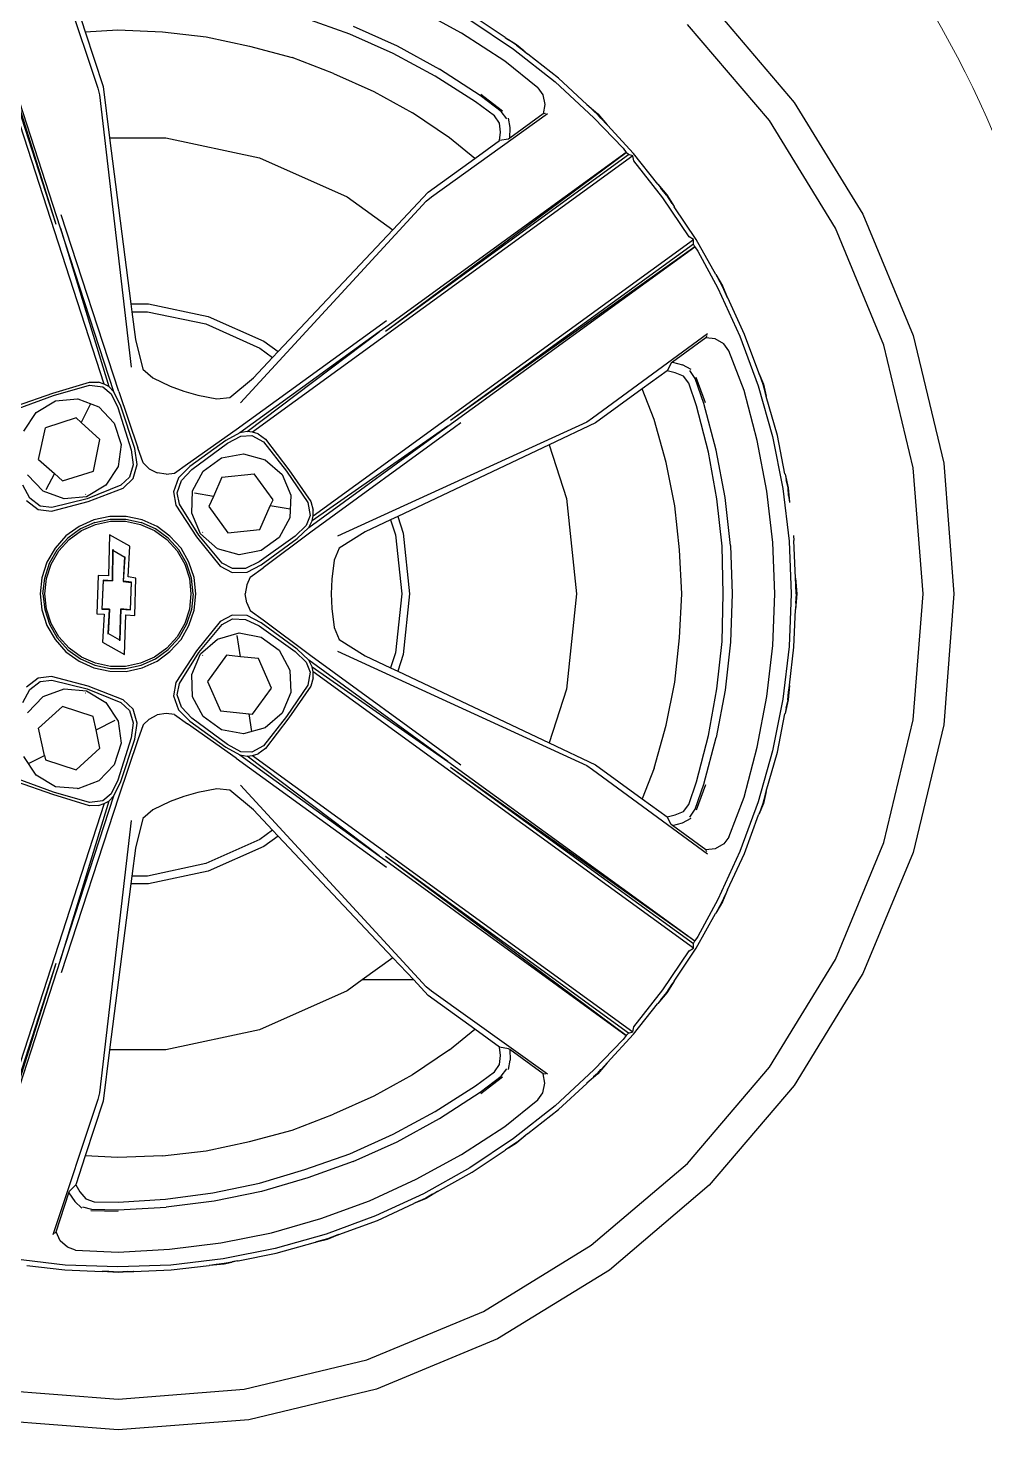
# Model space of a CAD drawing. Header units: millimetres. Extents: x -213 to 151, y -74 to 135.
# Drawn here: x -7.003 to -6.563, y 1.4 to 2.045 of the extents above; entities that cross this region are included whole.
import ezdxf

# ---------------------------------------------------------------- set-up
doc = ezdxf.new("R2010")
doc.units = ezdxf.units.MM
doc.header["$LTSCALE"] = 15
doc.layers.add('251', color=251, linetype='Continuous')

# ---------------------------------------------------------------- blocks, each defined once
blk = doc.blocks.new('yand')
for p, q in [((-20.8643, -1.5567), (-21.052, -0.9788)), ((-21.0466, -0.9805), (-20.9268, -1.35)), ((-21.0426, -0.98), (-20.9268, -1.35)), ((-20.9207, -1.3553), (-21.0426, -0.98)), ((-20.9307, -0.9994), (-20.8728, -1.1743)), ((-20.9012, -1.0639), (-20.889, -1.1015)), ((-20.0824, -1.0636), (-19.9725, -1.1926)), ((-20.5469, -1.1043), (-20.6049, -1.0839)), ((-20.4027, -1.1034), (-20.4611, -1.0712)), ((-20.392, -1.086), (-20.3352, -1.124)), ((-20.3462, -1.1089), (-20.3887, -1.0805)), ((-20.889, -1.1015), (-20.8466, -1.0991)), ((-20.889, -1.1015), (-20.8659, -1.1723)), ((-20.8466, -1.0991), (-20.7891, -1.1014)), ((-20.7891, -1.1014), (-20.7326, -1.1081)), ((-20.4907, -1.1294), (-20.5469, -1.1043)), ((-20.5426, -1.094), (-20.4858, -1.1197)), ((-20.3465, -1.1395), (-20.4027, -1.1034)), ((-20.0047, -1.216), (-20.1106, -1.0918)), ((-20.7326, -1.1081), (-20.6767, -1.1201)), ((-20.6767, -1.1201), (-20.6214, -1.1347)), ((-20.4858, -1.1197), (-20.4311, -1.1498)), ((-20.3462, -1.1089), (-20.3461, -1.109)), ((-20.3461, -1.109), (-20.3309, -1.1183)), ((-20.3461, -1.109), (-20.342, -1.1117)), ((-20.3313, -1.1183), (-20.342, -1.1117)), ((-20.3315, -1.1188), (-20.342, -1.1117)), ((-20.3315, -1.1188), (-20.3221, -1.1262)), ((-20.3221, -1.1262), (-20.3313, -1.1183)), ((-20.3309, -1.1183), (-20.3172, -1.13)), ((-20.5681, -1.1554), (-20.6214, -1.1347)), ((-20.4366, -1.1587), (-20.4907, -1.1294)), ((-20.3038, -1.174), (-20.3465, -1.1395)), ((-20.3352, -1.124), (-20.2815, -1.1662)), ((-20.3221, -1.1262), (-20.3219, -1.1263)), ((-20.3219, -1.1263), (-20.3211, -1.1269)), ((-20.3211, -1.1269), (-20.3172, -1.13)), ((-20.3172, -1.13), (-20.3169, -1.1303)), ((-20.2774, -1.1614), (-20.3169, -1.1303)), ((-20.5681, -1.1554), (-20.5157, -1.1785)), ((-20.3845, -1.1918), (-20.4366, -1.1587)), ((-20.3786, -1.1837), (-20.4311, -1.1498)), ((-20.8728, -1.1743), (-20.8704, -1.1829)), ((-20.8659, -1.1723), (-20.8574, -1.2385)), ((-20.3038, -1.174), (-20.2975, -1.183)), ((-20.2815, -1.1662), (-20.2314, -1.2125)), ((-20.2405, -1.1955), (-20.2774, -1.1614)), ((-20.8704, -1.1829), (-20.8295, -1.5348)), ((-20.5157, -1.1785), (-20.466, -1.2063)), ((-20.3598, -1.2101), (-20.3845, -1.1918)), ((-20.3513, -1.2045), (-20.3786, -1.1837)), ((-20.3774, -1.182), (-20.3495, -1.2034)), ((-20.2975, -1.183), (-20.2948, -1.1953)), ((-20.2948, -1.1953), (-20.2972, -1.2075)), ((-20.2405, -1.1955), (-20.2404, -1.1955)), ((-20.2404, -1.1955), (-20.2264, -1.2076)), ((-20.2404, -1.1955), (-20.2318, -1.2036)), ((-19.9725, -1.1926), (-19.8839, -1.3372)), ((-20.4183, -1.2383), (-20.466, -1.2063)), ((-20.4412, -1.3145), (-20.2915, -1.2071)), ((-20.3534, -1.2196), (-20.3598, -1.2101)), ((-20.3438, -1.214), (-20.3513, -1.2045)), ((-20.3396, -1.2252), (-20.342, -1.2129)), ((-20.2972, -1.2075), (-20.3403, -1.2389)), ((-20.2942, -1.207), (-20.2972, -1.2075)), ((-20.2267, -1.2079), (-20.2318, -1.2036)), ((-20.2269, -1.2081), (-20.2318, -1.2036)), ((-20.2314, -1.2125), (-20.1938, -1.2518)), ((-20.2269, -1.2081), (-20.2224, -1.213)), ((-20.2224, -1.213), (-20.2267, -1.2079)), ((-20.2264, -1.2076), (-20.2143, -1.2217)), ((-20.2224, -1.213), (-20.2143, -1.2217)), ((-20.3524, -1.2313), (-20.3534, -1.2196)), ((-20.3533, -1.2419), (-20.3524, -1.2313)), ((-20.3403, -1.2389), (-20.3396, -1.2252)), ((-20.2143, -1.2217), (-20.214, -1.222)), ((-20.1802, -1.2586), (-20.214, -1.222)), ((-19.9192, -1.3552), (-20.0047, -1.216)), ((-20.8574, -1.2385), (-20.7846, -1.2385)), ((-20.8574, -1.2385), (-20.8299, -1.4529)), ((-20.7846, -1.2385), (-20.6635, -1.2642)), ((-20.3854, -1.2651), (-20.4183, -1.2383)), ((-20.3854, -1.2651), (-20.3533, -1.2419)), ((-20.342, -1.24), (-20.3533, -1.2419)), ((-20.3403, -1.2389), (-20.342, -1.24)), ((-20.1813, -1.2617), (-20.6729, -1.6189)), ((-20.6635, -1.2642), (-20.5503, -1.3146)), ((-20.5009, -1.4884), (-20.1897, -1.2572)), ((-20.5009, -1.4884), (-20.1867, -1.2599)), ((-20.1897, -1.2572), (-20.5004, -1.4831)), ((-20.4456, -1.3088), (-20.3854, -1.2651)), ((-20.1938, -1.2518), (-20.1897, -1.2572)), ((-20.1867, -1.2599), (-20.1897, -1.2572)), ((-20.1813, -1.2617), (-20.1867, -1.2599)), ((-20.1798, -1.2683), (-20.1813, -1.2617)), ((-20.1489, -1.2982), (-20.1802, -1.2586)), ((-20.1423, -1.3161), (-20.1798, -1.2683)), ((-20.1489, -1.2982), (-20.1488, -1.2984)), ((-20.1488, -1.2984), (-20.1371, -1.3121)), ((-20.1488, -1.2984), (-20.145, -1.3033)), ((-20.1371, -1.3125), (-20.145, -1.3033)), ((-20.1376, -1.3127), (-20.145, -1.3033)), ((-20.6882, -1.5807), (-20.4482, -1.3201)), ((-20.5503, -1.3146), (-20.4914, -1.3574)), ((-20.4914, -1.3574), (-20.4456, -1.3088)), ((-20.4482, -1.3201), (-20.4412, -1.3145)), ((-20.1084, -1.3665), (-20.1423, -1.3161)), ((-20.1376, -1.3127), (-20.1305, -1.3232)), ((-20.1371, -1.3121), (-20.1278, -1.3272)), ((-20.1305, -1.3232), (-20.1371, -1.3125)), ((-20.8454, -1.5661), (-20.9198, -1.3379)), ((-20.1305, -1.3232), (-20.1278, -1.3272)), ((-20.1278, -1.3272), (-20.1277, -1.3275)), ((-20.0994, -1.3699), (-20.1277, -1.3275)), ((-19.8839, -1.3372), (-19.819, -1.4937)), ((-20.8519, -1.5668), (-20.9207, -1.3553)), ((-20.9207, -1.3553), (-20.8585, -1.5599)), ((-20.6396, -1.5147), (-20.4914, -1.3574)), ((-19.8567, -1.5063), (-19.9192, -1.3552)), ((-20.5942, -1.7271), (-20.1026, -1.37)), ((-20.1026, -1.3757), (-20.417, -1.6038)), ((-20.1026, -1.37), (-20.1084, -1.3665)), ((-20.1026, -1.3757), (-20.1026, -1.37)), ((-20.1009, -1.3793), (-20.1026, -1.3757)), ((-20.0741, -1.4149), (-20.0994, -1.3699)), ((-20.4201, -1.6112), (-20.1009, -1.3793)), ((-20.1009, -1.3793), (-20.417, -1.6038)), ((-20.1009, -1.3793), (-20.0971, -1.3849)), ((-20.0971, -1.3849), (-20.0714, -1.4328)), ((-20.0741, -1.4149), (-20.0651, -1.4296)), ((-20.0741, -1.4149), (-20.0706, -1.4212)), ((-20.0655, -1.4296), (-20.0706, -1.4212)), ((-20.0706, -1.4212), (-20.0657, -1.4299)), ((-20.0618, -1.4385), (-20.0657, -1.4299)), ((-20.0618, -1.4385), (-20.0655, -1.4296)), ((-20.0651, -1.4296), (-20.0587, -1.4452)), ((-20.0714, -1.4328), (-20.0428, -1.4948)), ((-20.0587, -1.4452), (-20.0618, -1.4385)), ((-20.0587, -1.4452), (-20.0586, -1.4454)), ((-20.0369, -1.4924), (-20.0586, -1.4454)), ((-20.8299, -1.4529), (-20.8071, -1.4529)), ((-20.8299, -1.4529), (-20.8286, -1.4631)), ((-20.8286, -1.4631), (-20.8082, -1.4631)), ((-20.8286, -1.4631), (-20.824, -1.4989)), ((-20.8082, -1.4631), (-20.7332, -1.479)), ((-20.8071, -1.4529), (-20.7301, -1.4692)), ((-20.7332, -1.479), (-20.6632, -1.5102)), ((-20.7301, -1.4692), (-20.6581, -1.5013)), ((-20.6937, -1.6154), (-20.4994, -1.4745)), ((-20.5004, -1.4831), (-20.5088, -1.4891)), ((-20.824, -1.4989), (-20.8143, -1.5375)), ((-20.5088, -1.4891), (-20.6889, -1.6198)), ((-20.6795, -1.6181), (-20.5088, -1.4891)), ((-20.6581, -1.5013), (-20.6396, -1.5147)), ((-20.0847, -1.4917), (-20.2332, -1.6009)), ((-20.0869, -1.497), (-20.1301, -1.5282)), ((-20.0856, -1.4942), (-20.0869, -1.497)), ((-20.0746, -1.4984), (-20.0869, -1.497)), ((-20.0637, -1.5048), (-20.0746, -1.4984)), ((-20.0428, -1.4948), (-20.0193, -1.5589)), ((-20.0185, -1.5423), (-20.0369, -1.4924)), ((-19.819, -1.4937), (-19.7793, -1.6587)), ((-20.6632, -1.5102), (-20.6467, -1.5222)), ((-20.6467, -1.5222), (-20.6396, -1.5147)), ((-20.0571, -1.5135), (-20.0637, -1.5048)), ((-20.0374, -1.5648), (-20.0571, -1.5135)), ((-19.8187, -1.6648), (-19.8567, -1.5063)), ((-20.8143, -1.5375), (-20.8015, -1.5488)), ((-20.6715, -1.5485), (-20.6467, -1.5222)), ((-20.1369, -1.5397), (-20.169, -1.563)), ((-20.1316, -1.5295), (-20.1369, -1.5397)), ((-20.1265, -1.5421), (-20.1369, -1.5397)), ((-20.1301, -1.5282), (-20.1316, -1.5295)), ((-20.1301, -1.5282), (-20.1168, -1.5318)), ((-20.1059, -1.5379), (-20.1168, -1.5318)), ((-20.1008, -1.5493), (-20.1075, -1.5392)), ((-20.9309, -1.5683), (-20.8832, -1.554)), ((-20.8832, -1.554), (-20.8716, -1.5542)), ((-20.8643, -1.5567), (-20.8716, -1.5542)), ((-20.8585, -1.5599), (-20.8643, -1.5567)), ((-20.8015, -1.5488), (-20.7792, -1.5592)), ((-20.7021, -1.574), (-20.6715, -1.5485)), ((-20.1158, -1.5466), (-20.1265, -1.5421)), ((-20.1087, -1.5557), (-20.1158, -1.5466)), ((-20.0989, -1.5848), (-20.1087, -1.5557)), ((-20.0894, -1.5817), (-20.1008, -1.5493)), ((-20.0874, -1.5811), (-20.0992, -1.548)), ((-20.0184, -1.5425), (-20.0185, -1.5423)), ((-20.0184, -1.5425), (-20.0125, -1.5569)), ((-20.0184, -1.5425), (-20.0181, -1.5434)), ((-20.0181, -1.5434), (-20.0181, -1.5435)), ((-20.0125, -1.5569), (-20.0181, -1.5435)), ((-20.0181, -1.5435), (-20.0131, -1.5569)), ((-20.0131, -1.5569), (-20.0091, -1.5712)), ((-20.0091, -1.5712), (-20.0125, -1.5569)), ((-20.0125, -1.5569), (-20.0088, -1.5721)), ((-20.9778, -1.5848), (-20.9309, -1.5683)), ((-20.9754, -1.5881), (-20.9298, -1.5716)), ((-20.9298, -1.5716), (-20.8832, -1.5581)), ((-20.9275, -1.5785), (-20.8988, -1.5759)), ((-20.8988, -1.5759), (-20.8986, -1.5759)), ((-20.8986, -1.5759), (-20.8715, -1.5861)), ((-20.8832, -1.5581), (-20.8661, -1.5604)), ((-20.8661, -1.5604), (-20.8552, -1.5693)), ((-20.8519, -1.5668), (-20.8585, -1.5599)), ((-20.8552, -1.5693), (-20.8466, -1.5868)), ((-20.8429, -1.5853), (-20.8519, -1.5668)), ((-20.8454, -1.5661), (-20.8207, -1.6389)), ((-20.7792, -1.5592), (-20.7614, -1.5657)), ((-20.7614, -1.5657), (-20.7432, -1.5709)), ((-20.7432, -1.5709), (-20.719, -1.5756)), ((-20.719, -1.5756), (-20.7021, -1.574)), ((-20.169, -1.563), (-20.2292, -1.6068)), ((-20.1536, -1.6026), (-20.169, -1.563)), ((-20.0205, -1.6294), (-20.0374, -1.5648)), ((-20.0193, -1.5589), (-20.0006, -1.6246)), ((-20.0091, -1.5712), (-20.0088, -1.5721)), ((-20.0087, -1.5726), (-20.0088, -1.5721)), ((-19.9944, -1.6232), (-20.0087, -1.5726)), ((-20.9683, -1.6176), (-20.9524, -1.5934)), ((-20.9524, -1.5934), (-20.9523, -1.5933)), ((-20.9523, -1.5933), (-20.9275, -1.5785)), ((-20.8819, -1.5823), (-20.8942, -1.6062)), ((-20.8715, -1.5861), (-20.8515, -1.607)), ((-20.8466, -1.5868), (-20.8295, -1.6416)), ((-20.8249, -1.6401), (-20.8429, -1.5853)), ((-20.0835, -1.6446), (-20.0989, -1.5848)), ((-20.0734, -1.6421), (-20.0894, -1.5817)), ((-20.9007, -1.6003), (-20.9404, -1.6132)), ((-20.8942, -1.6062), (-20.9007, -1.6003)), ((-20.8942, -1.6062), (-20.8698, -1.6282)), ((-20.8515, -1.607), (-20.8425, -1.6346)), ((-20.6, -1.742), (-20.4201, -1.6112)), ((-20.4201, -1.6112), (-20.5955, -1.7336)), ((-20.2407, -1.6057), (-20.5627, -1.7534)), ((-20.4033, -1.6067), (-20.4116, -1.6128)), ((-20.2292, -1.6068), (-20.2895, -1.6353)), ((-20.2332, -1.6009), (-20.2407, -1.6057)), ((-20.138, -1.6579), (-20.1536, -1.6026)), ((-20.9491, -1.654), (-20.9404, -1.6132)), ((-20.8784, -1.669), (-20.8698, -1.6282)), ((-20.7565, -1.6598), (-20.6937, -1.6154)), ((-20.707, -1.6294), (-20.7537, -1.6632)), ((-20.6889, -1.6198), (-20.707, -1.6294)), ((-20.7049, -1.6329), (-20.6876, -1.6238)), ((-20.6795, -1.6181), (-20.6889, -1.6198)), ((-20.6876, -1.6238), (-20.6735, -1.623)), ((-20.6729, -1.6189), (-20.6795, -1.6181)), ((-20.6735, -1.623), (-20.6584, -1.6311)), ((-20.6655, -1.6211), (-20.6729, -1.6189)), ((-20.6655, -1.6211), (-20.656, -1.6278)), ((-20.656, -1.6278), (-20.6258, -1.6674)), ((-20.4116, -1.6128), (-20.5974, -1.7479)), ((-20.0079, -1.6949), (-20.0205, -1.6294)), ((-20.0006, -1.6246), (-19.9872, -1.6916)), ((-19.9846, -1.6725), (-19.9944, -1.6232)), ((-20.8425, -1.6346), (-20.8463, -1.6633)), ((-20.8295, -1.6416), (-20.827, -1.6609)), ((-20.8217, -1.6604), (-20.8249, -1.6401)), ((-20.8141, -1.6586), (-20.8207, -1.6389)), ((-20.7509, -1.6671), (-20.7049, -1.6329)), ((-20.7128, -1.6521), (-20.6843, -1.647)), ((-20.6843, -1.647), (-20.6564, -1.6546)), ((-20.6584, -1.6311), (-20.6286, -1.6694)), ((-20.2895, -1.6353), (-20.4849, -1.7277)), ((-20.2895, -1.6353), (-20.267, -1.7045)), ((-20.0724, -1.7051), (-20.0835, -1.6446)), ((-20.0617, -1.7034), (-20.0734, -1.6421)), ((-20.9491, -1.654), (-20.9286, -1.6724)), ((-20.8463, -1.6633), (-20.8623, -1.6875)), ((-20.827, -1.6609), (-20.8317, -1.677)), ((-20.827, -1.6788), (-20.8217, -1.6604)), ((-20.8141, -1.6586), (-20.8061, -1.666)), ((-20.8061, -1.666), (-20.7957, -1.6714)), ((-20.7733, -1.6718), (-20.7565, -1.6598)), ((-20.7537, -1.6632), (-20.7683, -1.6778)), ((-20.7363, -1.6691), (-20.7128, -1.6521)), ((-20.6564, -1.6546), (-20.6563, -1.6547)), ((-20.6563, -1.6547), (-20.6345, -1.6737)), ((-20.1269, -1.7138), (-20.138, -1.6579)), ((-19.8058, -1.8277), (-19.8187, -1.6648)), ((-19.7793, -1.6587), (-19.7661, -1.8277)), ((-20.9434, -1.6949), (-20.9634, -1.6739)), ((-20.9286, -1.6724), (-20.9396, -1.6935)), ((-20.9286, -1.6724), (-20.9181, -1.6818)), ((-20.9181, -1.6818), (-20.8784, -1.669)), ((-20.8317, -1.677), (-20.8428, -1.6873)), ((-20.8397, -1.691), (-20.827, -1.6788)), ((-20.7842, -1.6731), (-20.7957, -1.6714)), ((-20.7842, -1.6731), (-20.7733, -1.6718)), ((-20.7683, -1.6778), (-20.7748, -1.6958)), ((-20.7699, -1.6971), (-20.7643, -1.6812)), ((-20.7643, -1.6812), (-20.7509, -1.6671)), ((-20.7501, -1.6946), (-20.7363, -1.6691)), ((-20.7122, -1.6769), (-20.7233, -1.7018)), ((-20.7122, -1.6769), (-20.6707, -1.6725)), ((-20.6462, -1.7063), (-20.6707, -1.6725)), ((-20.6345, -1.6737), (-20.6232, -1.7003)), ((-20.6286, -1.6694), (-20.6014, -1.7096)), ((-20.6258, -1.6674), (-20.5975, -1.7083)), ((-19.9845, -1.6731), (-19.9846, -1.6725)), ((-19.9845, -1.6731), (-19.9803, -1.6906)), ((-19.9845, -1.6731), (-19.9831, -1.68)), ((-19.9831, -1.68), (-19.983, -1.6806)), ((-19.9806, -1.6906), (-19.983, -1.6806)), ((-19.983, -1.6806), (-19.981, -1.6906)), ((-20.9604, -1.7043), (-20.9697, -1.6872)), ((-20.9162, -1.705), (-20.9434, -1.6949)), ((-20.8873, -1.7024), (-20.9162, -1.705)), ((-20.8885, -1.6993), (-20.8881, -1.6991)), ((-20.8623, -1.6875), (-20.8873, -1.7024)), ((-20.8428, -1.6873), (-20.8865, -1.7048)), ((-20.8853, -1.7086), (-20.8397, -1.691)), ((-20.7748, -1.6958), (-20.7717, -1.7131)), ((-20.7671, -1.7119), (-20.7699, -1.6971)), ((-20.7513, -1.7235), (-20.7501, -1.6946)), ((-20.7233, -1.7018), (-20.7476, -1.6978)), ((-20.7233, -1.7018), (-20.7291, -1.715)), ((-20.6232, -1.7004), (-20.6245, -1.7293)), ((-20.6232, -1.7003), (-20.6232, -1.7004)), ((-20.0002, -1.7612), (-20.0079, -1.6949)), ((-19.9872, -1.6916), (-19.9793, -1.7595)), ((-19.981, -1.6907), (-19.981, -1.6906)), ((-19.981, -1.6907), (-19.9798, -1.7006)), ((-19.9798, -1.7006), (-19.9806, -1.6906)), ((-19.9803, -1.6906), (-19.9788, -1.7093)), ((-19.9798, -1.7006), (-19.9788, -1.7093)), ((-20.965, -1.707), (-20.9499, -1.7188)), ((-20.9471, -1.7145), (-20.9604, -1.7043)), ((-20.9499, -1.7188), (-20.9325, -1.7211)), ((-20.9321, -1.7163), (-20.9471, -1.7145)), ((-20.9325, -1.7211), (-20.8853, -1.7086)), ((-20.8865, -1.7048), (-20.9321, -1.7163)), ((-20.7717, -1.7131), (-20.7452, -1.7541)), ((-20.742, -1.7518), (-20.7671, -1.7119)), ((-20.7291, -1.715), (-20.7047, -1.7487)), ((-20.6632, -1.7444), (-20.6497, -1.714)), ((-20.6497, -1.714), (-20.6462, -1.7063)), ((-20.624, -1.7183), (-20.6497, -1.714)), ((-20.6014, -1.7096), (-20.5983, -1.7265)), ((-20.5975, -1.7083), (-20.5941, -1.7194)), ((-20.5942, -1.7271), (-20.5941, -1.7194)), ((-20.267, -1.7045), (-20.254, -1.8277)), ((-20.121, -1.7707), (-20.1269, -1.7138)), ((-20.0659, -1.7663), (-20.0724, -1.7051)), ((-20.0548, -1.7654), (-20.0617, -1.7034)), ((-19.9788, -1.7093), (-19.9788, -1.7097)), ((-20.8777, -1.732), (-20.8967, -1.7408)), ((-20.8765, -1.7356), (-20.895, -1.7439)), ((-20.8938, -1.746), (-20.8757, -1.738)), ((-20.857, -1.7279), (-20.8777, -1.732)), ((-20.8765, -1.7356), (-20.8567, -1.7314)), ((-20.8757, -1.738), (-20.8564, -1.7338)), ((-20.8361, -1.7276), (-20.857, -1.7279)), ((-20.8567, -1.7314), (-20.8365, -1.7312)), ((-20.8564, -1.7338), (-20.8368, -1.7339)), ((-20.8368, -1.7339), (-20.8174, -1.738)), ((-20.8365, -1.7312), (-20.8166, -1.7354)), ((-20.8155, -1.7321), (-20.8361, -1.7276)), ((-20.8174, -1.738), (-20.7993, -1.746)), ((-20.798, -1.7437), (-20.8166, -1.7354)), ((-20.7961, -1.7406), (-20.8155, -1.7321)), ((-20.7399, -1.7503), (-20.7513, -1.7235)), ((-20.6245, -1.7293), (-20.6381, -1.7548)), ((-20.5983, -1.7265), (-20.6035, -1.7396)), ((-20.6, -1.742), (-20.5955, -1.7336)), ((-20.5955, -1.7336), (-20.5942, -1.7271)), ((-20.4942, -1.7321), (-20.5269, -1.7476)), ((-20.4849, -1.7277), (-20.4942, -1.7321)), ((-20.4942, -1.7321), (-20.4879, -1.7515)), ((-20.4849, -1.7277), (-20.4778, -1.7494)), ((-20.9139, -1.7528), (-20.9279, -1.7686)), ((-20.9114, -1.7556), (-20.9251, -1.7707)), ((-20.8967, -1.7408), (-20.9139, -1.7528)), ((-20.895, -1.7439), (-20.9114, -1.7556)), ((-20.9097, -1.7575), (-20.8938, -1.746)), ((-20.8577, -1.7513), (-20.8586, -1.8046)), ((-20.8314, -1.7662), (-20.8577, -1.7513)), ((-20.7993, -1.746), (-20.7834, -1.7576)), ((-20.7817, -1.7557), (-20.798, -1.7437)), ((-20.7794, -1.7531), (-20.7961, -1.7406)), ((-20.7681, -1.7708), (-20.7817, -1.7557)), ((-20.7651, -1.7686), (-20.7794, -1.7531)), ((-20.7452, -1.7541), (-20.7144, -1.792)), ((-20.7118, -1.7879), (-20.742, -1.7518)), ((-20.718, -1.7694), (-20.7399, -1.7503)), ((-20.7373, -1.7481), (-20.7371, -1.7485)), ((-20.7047, -1.7487), (-20.6632, -1.7444)), ((-20.6175, -1.7532), (-20.6642, -1.7864)), ((-20.6381, -1.7548), (-20.6616, -1.7719)), ((-20.6614, -1.7903), (-20.6148, -1.7563)), ((-20.5974, -1.7479), (-20.6589, -1.794)), ((-20.6035, -1.7396), (-20.6175, -1.7532)), ((-20.6148, -1.7563), (-20.6, -1.742)), ((-20.5269, -1.7476), (-20.5606, -1.7687)), ((-20.4879, -1.7515), (-20.4799, -1.8277)), ((-20.4778, -1.7494), (-20.4696, -1.8277)), ((-19.9737, -1.7525), (-19.9729, -1.759)), ((-20.9279, -1.7686), (-20.9386, -1.7869)), ((-20.9352, -1.7883), (-20.9251, -1.7707)), ((-20.9328, -1.7894), (-20.9229, -1.7723)), ((-20.9229, -1.7723), (-20.9097, -1.7575)), ((-20.8533, -1.77), (-20.8536, -1.8108)), ((-20.8536, -1.8111), (-20.8532, -1.7711)), ((-20.8533, -1.77), (-20.8532, -1.7711)), ((-20.8532, -1.7711), (-20.8379, -1.7802)), ((-20.8333, -1.8059), (-20.8314, -1.7662)), ((-20.7834, -1.7576), (-20.7702, -1.7722)), ((-20.7702, -1.7722), (-20.7603, -1.7894)), ((-20.758, -1.7883), (-20.7681, -1.7708)), ((-20.7548, -1.7869), (-20.7651, -1.7686)), ((-20.6901, -1.7772), (-20.718, -1.7694)), ((-20.6616, -1.7719), (-20.6901, -1.7772)), ((-20.5606, -1.7687), (-20.5673, -1.7843)), ((-20.1178, -1.8277), (-20.121, -1.7707)), ((-20.0644, -1.8277), (-20.0659, -1.7663)), ((-20.0548, -1.7654), (-20.0529, -1.8277)), ((-19.9978, -1.8277), (-20.0002, -1.7612)), ((-19.9793, -1.7595), (-19.9766, -1.8277)), ((-19.971, -1.8074), (-19.9729, -1.759)), ((-20.9386, -1.7869), (-20.9448, -1.8069)), ((-20.9413, -1.8076), (-20.9352, -1.7883)), ((-20.9389, -1.8081), (-20.9328, -1.7894)), ((-20.8379, -1.7802), (-20.8397, -1.8118)), ((-20.8395, -1.8114), (-20.8377, -1.7793)), ((-20.8379, -1.7802), (-20.8377, -1.7793)), ((-20.7603, -1.7894), (-20.7542, -1.808)), ((-20.7517, -1.8075), (-20.758, -1.7883)), ((-20.7481, -1.8067), (-20.7548, -1.7869)), ((-20.7144, -1.792), (-20.6989, -1.8003)), ((-20.6986, -1.7952), (-20.7118, -1.7879)), ((-20.6642, -1.7864), (-20.6818, -1.7948)), ((-20.6798, -1.7997), (-20.6614, -1.7903)), ((-20.5673, -1.7843), (-20.5703, -1.8088)), ((-20.9448, -1.8069), (-20.9472, -1.8277)), ((-20.9435, -1.8277), (-20.9413, -1.8076)), ((-20.9409, -1.8277), (-20.9389, -1.8081)), ((-20.8721, -1.804), (-20.8741, -1.8536)), ((-20.8586, -1.8046), (-20.8721, -1.804)), ((-20.8657, -1.8102), (-20.8673, -1.8477)), ((-20.867, -1.8474), (-20.8654, -1.8105)), ((-20.8657, -1.8102), (-20.8654, -1.8105)), ((-20.8536, -1.8108), (-20.8657, -1.8102)), ((-20.8654, -1.8105), (-20.8536, -1.8111)), ((-20.8536, -1.8108), (-20.8536, -1.8111)), ((-20.8395, -1.8114), (-20.8397, -1.8118)), ((-20.8291, -1.8128), (-20.8395, -1.8114)), ((-20.8235, -1.8074), (-20.8333, -1.8059)), ((-20.8249, -1.8556), (-20.8235, -1.8074)), ((-20.7542, -1.808), (-20.7522, -1.8277)), ((-20.7495, -1.8277), (-20.7517, -1.8075)), ((-20.746, -1.8277), (-20.7481, -1.8067)), ((-20.6989, -1.8003), (-20.6798, -1.7997)), ((-20.6818, -1.7948), (-20.6986, -1.7952)), ((-20.6756, -1.8063), (-20.6802, -1.8163)), ((-20.6756, -1.8063), (-20.6589, -1.794)), ((-20.5703, -1.8088), (-20.571, -1.8277)), ((-19.971, -1.8074), (-19.971, -1.8075)), ((-19.971, -1.8075), (-19.9694, -1.8277)), ((-19.9707, -1.8159), (-19.971, -1.8075)), ((-20.9472, -1.8277), (-20.9448, -1.8486)), ((-20.9435, -1.8277), (-20.9413, -1.8479)), ((-20.9389, -1.8474), (-20.9409, -1.8277)), ((-20.8397, -1.8118), (-20.8294, -1.8131)), ((-20.8294, -1.8131), (-20.8307, -1.8482)), ((-20.8304, -1.8485), (-20.8291, -1.8128)), ((-20.8291, -1.8128), (-20.8294, -1.8131)), ((-20.7522, -1.8277), (-20.7542, -1.8474)), ((-20.7495, -1.8277), (-20.7517, -1.848)), ((-20.7481, -1.8488), (-20.746, -1.8277)), ((-20.6802, -1.8163), (-20.6821, -1.8277)), ((-20.6802, -1.8392), (-20.6821, -1.8277)), ((-20.571, -1.8277), (-20.5703, -1.8467)), ((-20.4799, -1.8277), (-20.4879, -1.904)), ((-20.4696, -1.8277), (-20.4778, -1.9061)), ((-20.254, -1.8277), (-20.267, -1.9509)), ((-20.121, -1.8848), (-20.1178, -1.8277)), ((-20.0659, -1.8892), (-20.0644, -1.8277)), ((-20.0529, -1.8277), (-20.0548, -1.8901)), ((-20.0002, -1.8943), (-19.9978, -1.8277)), ((-19.9766, -1.8277), (-19.9793, -1.896)), ((-19.9694, -1.8277), (-19.971, -1.848)), ((-19.9697, -1.8277), (-19.9707, -1.8159)), ((-19.9702, -1.8277), (-19.9707, -1.8159)), ((-19.9707, -1.8396), (-19.9697, -1.8277)), ((-19.9702, -1.8277), (-19.9707, -1.8396)), ((-19.8187, -1.9907), (-19.8058, -1.8277)), ((-19.7661, -1.8277), (-19.7793, -1.9968)), ((-20.9328, -1.8661), (-20.9389, -1.8474)), ((-20.8673, -1.8477), (-20.867, -1.8474)), ((-20.8673, -1.8477), (-20.8576, -1.848)), ((-20.8574, -1.8477), (-20.867, -1.8474)), ((-20.8591, -1.8788), (-20.8574, -1.8477)), ((-20.8574, -1.8477), (-20.8576, -1.848)), ((-20.8428, -1.8473), (-20.8443, -1.8874)), ((-20.8442, -1.8885), (-20.8427, -1.8476)), ((-20.8307, -1.8482), (-20.8428, -1.8473)), ((-20.8428, -1.8473), (-20.8427, -1.8476)), ((-20.8427, -1.8476), (-20.8304, -1.8485)), ((-20.7542, -1.8474), (-20.7603, -1.8661)), ((-20.6802, -1.8392), (-20.6756, -1.8492)), ((-20.5703, -1.8467), (-20.5673, -1.8712)), ((-19.9707, -1.8396), (-19.971, -1.848)), ((-20.9448, -1.8486), (-20.9386, -1.8686)), ((-20.9413, -1.8479), (-20.9352, -1.8671)), ((-20.8741, -1.8536), (-20.8646, -1.8539)), ((-20.8646, -1.8539), (-20.8667, -1.8902)), ((-20.8576, -1.848), (-20.8593, -1.8797)), ((-20.8382, -1.9061), (-20.8362, -1.8547)), ((-20.8362, -1.8547), (-20.8249, -1.8556)), ((-20.8304, -1.8485), (-20.8307, -1.8482)), ((-20.7517, -1.848), (-20.758, -1.8671)), ((-20.7548, -1.8686), (-20.7481, -1.8488)), ((-20.7144, -1.8635), (-20.7452, -1.9014)), ((-20.6989, -1.8552), (-20.7144, -1.8635)), ((-20.7118, -1.8675), (-20.6986, -1.8602)), ((-20.6798, -1.8558), (-20.6989, -1.8552)), ((-20.6986, -1.8602), (-20.6818, -1.8607)), ((-20.6818, -1.8607), (-20.6642, -1.869)), ((-20.6614, -1.8652), (-20.6798, -1.8558)), ((-20.6756, -1.8492), (-20.6589, -1.8615)), ((-20.6148, -1.8992), (-20.6614, -1.8652)), ((-20.6589, -1.8615), (-20.5974, -1.9075)), ((-19.9729, -1.8965), (-19.971, -1.848)), ((-19.971, -1.848), (-19.971, -1.848)), ((-20.9386, -1.8686), (-20.9279, -1.8869)), ((-20.9352, -1.8671), (-20.9251, -1.8848)), ((-20.9229, -1.8832), (-20.9328, -1.8661)), ((-20.9097, -1.898), (-20.9229, -1.8832)), ((-20.8593, -1.8797), (-20.8591, -1.8788)), ((-20.8443, -1.8874), (-20.8591, -1.8788)), ((-20.7702, -1.8832), (-20.7834, -1.8979)), ((-20.7603, -1.8661), (-20.7702, -1.8832)), ((-20.758, -1.8671), (-20.7681, -1.8847)), ((-20.7651, -1.8869), (-20.7548, -1.8686)), ((-20.742, -1.9037), (-20.7118, -1.8675)), ((-20.718, -1.8861), (-20.6901, -1.8783)), ((-20.6883, -1.909), (-20.6924, -1.8817)), ((-20.6901, -1.8783), (-20.6616, -1.8836)), ((-20.6642, -1.869), (-20.6175, -1.9023)), ((-20.6616, -1.8836), (-20.6381, -1.9006)), ((-20.5673, -1.8712), (-20.5606, -1.8868)), ((-20.9279, -1.8869), (-20.9139, -1.9026)), ((-20.9251, -1.8848), (-20.9114, -1.8999)), ((-20.9114, -1.8999), (-20.895, -1.9116)), ((-20.8938, -1.9095), (-20.9097, -1.898)), ((-20.8667, -1.8902), (-20.8382, -1.9061)), ((-20.8442, -1.8885), (-20.8443, -1.8874)), ((-20.7834, -1.8979), (-20.7993, -1.9095)), ((-20.798, -1.9117), (-20.7817, -1.8997)), ((-20.7817, -1.8997), (-20.7681, -1.8847)), ((-20.7794, -1.9024), (-20.7651, -1.8869)), ((-20.7452, -1.9014), (-20.7717, -1.9424)), ((-20.7399, -1.9052), (-20.718, -1.8861)), ((-20.6381, -1.9006), (-20.6245, -1.9262)), ((-20.6, -1.9134), (-20.6148, -1.8992)), ((-20.5627, -1.902), (-20.2407, -2.0497)), ((-20.5606, -1.8868), (-20.5269, -1.9079)), ((-20.1269, -1.9417), (-20.121, -1.8848)), ((-20.0724, -1.9504), (-20.0659, -1.8892)), ((-20.0548, -1.8901), (-20.0617, -1.9521)), ((-20.0079, -1.9606), (-20.0002, -1.8943)), ((-19.9793, -1.896), (-19.9872, -1.9639)), ((-19.9787, -1.9456), (-19.9729, -1.8965)), ((-20.9139, -1.9026), (-20.8967, -1.9147)), ((-20.8967, -1.9147), (-20.8777, -1.9235)), ((-20.895, -1.9116), (-20.8765, -1.9199)), ((-20.8757, -1.9175), (-20.8938, -1.9095)), ((-20.8765, -1.9199), (-20.8567, -1.9241)), ((-20.8564, -1.9216), (-20.8757, -1.9175)), ((-20.8174, -1.9175), (-20.8368, -1.9216)), ((-20.8365, -1.9242), (-20.8166, -1.92)), ((-20.7993, -1.9095), (-20.8174, -1.9175)), ((-20.8166, -1.92), (-20.798, -1.9117)), ((-20.8155, -1.9234), (-20.7961, -1.9149)), ((-20.7961, -1.9149), (-20.7794, -1.9024)), ((-20.7671, -1.9436), (-20.742, -1.9037)), ((-20.7513, -1.9319), (-20.7399, -1.9052)), ((-20.7371, -1.907), (-20.7373, -1.9073)), ((-20.7064, -1.9071), (-20.7309, -1.9408)), ((-20.6883, -1.909), (-20.7064, -1.9071)), ((-20.6649, -1.9114), (-20.6883, -1.909)), ((-20.648, -1.9495), (-20.6649, -1.9114)), ((-20.6175, -1.9023), (-20.6035, -1.9159)), ((-20.6035, -1.9159), (-20.5983, -1.929)), ((-20.4201, -2.0443), (-20.6, -1.9134)), ((-20.5955, -1.9219), (-20.6, -1.9134)), ((-20.5974, -1.9075), (-20.4116, -2.0427)), ((-20.5269, -1.9079), (-20.4942, -1.9234)), ((-20.4879, -1.904), (-20.4942, -1.9234)), ((-20.4778, -1.9061), (-20.4849, -1.9278)), ((-20.9499, -1.9367), (-20.965, -1.9485)), ((-20.9325, -1.9344), (-20.9499, -1.9367)), ((-20.8853, -1.9469), (-20.9325, -1.9344)), ((-20.8777, -1.9235), (-20.857, -1.9276)), ((-20.857, -1.9276), (-20.8361, -1.9279)), ((-20.8567, -1.9241), (-20.8365, -1.9242)), ((-20.8368, -1.9216), (-20.8564, -1.9216)), ((-20.8361, -1.9279), (-20.8155, -1.9234)), ((-20.7501, -1.9609), (-20.7513, -1.9319)), ((-20.6245, -1.9262), (-20.6232, -1.9551)), ((-20.5983, -1.929), (-20.6014, -1.9459)), ((-20.5941, -1.9361), (-20.5975, -1.9471)), ((-20.5942, -1.9284), (-20.5955, -1.9219)), ((-20.5955, -1.9219), (-20.4201, -2.0443)), ((-20.5941, -1.9361), (-20.5942, -1.9284)), ((-20.1026, -2.2855), (-20.5942, -1.9284)), ((-20.4942, -1.9234), (-20.4849, -1.9278)), ((-20.4849, -1.9278), (-20.2895, -2.0202)), ((-20.9697, -1.9683), (-20.9604, -1.9512)), ((-20.9604, -1.9512), (-20.9471, -1.941)), ((-20.9471, -1.941), (-20.9321, -1.9391)), ((-20.9434, -1.9606), (-20.9162, -1.9505)), ((-20.9321, -1.9391), (-20.8865, -1.9506)), ((-20.9162, -1.9505), (-20.8873, -1.9531)), ((-20.8881, -1.9563), (-20.8885, -1.9562)), ((-20.8873, -1.9531), (-20.8623, -1.968)), ((-20.8865, -1.9506), (-20.8428, -1.9682)), ((-20.8397, -1.9645), (-20.8853, -1.9469)), ((-20.7717, -1.9424), (-20.7748, -1.9597)), ((-20.7699, -1.9584), (-20.7671, -1.9436)), ((-20.7309, -1.9408), (-20.7139, -1.9788)), ((-20.6725, -1.9832), (-20.648, -1.9495)), ((-20.6232, -1.9552), (-20.6345, -1.9818)), ((-20.6014, -1.9459), (-20.6286, -1.9861)), ((-20.5975, -1.9471), (-20.6258, -1.9881)), ((-20.6232, -1.9551), (-20.6232, -1.9552)), ((-20.267, -1.9509), (-20.2895, -2.0202)), ((-20.138, -1.9976), (-20.1269, -1.9417)), ((-20.0835, -2.0109), (-20.0724, -1.9504)), ((-20.0617, -1.9521), (-20.0734, -2.0134)), ((-19.981, -1.9648), (-19.9798, -1.9548)), ((-19.981, -1.9648), (-19.9798, -1.9548)), ((-19.9806, -1.9649), (-19.9798, -1.9548)), ((-19.9788, -1.9461), (-19.9803, -1.9649)), ((-19.9798, -1.9548), (-19.9788, -1.9461)), ((-19.9788, -1.9461), (-19.9787, -1.9456)), ((-20.9634, -1.9816), (-20.9434, -1.9606)), ((-20.9181, -1.9735), (-20.9491, -2.0013)), ((-20.8785, -1.9863), (-20.9181, -1.9735)), ((-20.8623, -1.968), (-20.8463, -1.9921)), ((-20.8428, -1.9682), (-20.8317, -1.9785)), ((-20.827, -1.9767), (-20.8397, -1.9645)), ((-20.7748, -1.9597), (-20.7683, -1.9777)), ((-20.7643, -1.9742), (-20.7699, -1.9584)), ((-20.7509, -1.9883), (-20.7643, -1.9742)), ((-20.7363, -1.9864), (-20.7501, -1.9609)), ((-20.0205, -2.026), (-20.0079, -1.9606)), ((-19.9872, -1.9639), (-20.0006, -2.0308)), ((-19.9803, -1.9649), (-19.9845, -1.9824)), ((-19.981, -1.9648), (-19.983, -1.9749)), ((-19.983, -1.9749), (-19.9806, -1.9649)), ((-19.981, -1.9648), (-19.981, -1.9648)), ((-20.8748, -2.0034), (-20.8785, -1.9863)), ((-20.8748, -2.0034), (-20.8502, -1.991)), ((-20.8463, -1.9921), (-20.8425, -2.0209)), ((-20.8317, -1.9785), (-20.827, -1.9946)), ((-20.8217, -1.995), (-20.827, -1.9767)), ((-20.8061, -1.9895), (-20.8141, -1.9969)), ((-20.8061, -1.9895), (-20.7957, -1.9841)), ((-20.7842, -1.9824), (-20.7957, -1.9841)), ((-20.7733, -1.9837), (-20.7842, -1.9824)), ((-20.7733, -1.9837), (-20.7565, -1.9957)), ((-20.7683, -1.9777), (-20.7537, -1.9922)), ((-20.7537, -1.9922), (-20.707, -2.026)), ((-20.7049, -2.0226), (-20.7509, -1.9883)), ((-20.7128, -2.0034), (-20.7363, -1.9864)), ((-20.7139, -1.9788), (-20.6772, -1.9827)), ((-20.6737, -2.0055), (-20.6772, -1.9827)), ((-20.6772, -1.9827), (-20.6725, -1.9832)), ((-20.6286, -1.9861), (-20.6584, -2.0243)), ((-20.6345, -1.9818), (-20.6563, -2.0008)), ((-20.6258, -1.9881), (-20.656, -2.0277)), ((-19.9944, -2.0323), (-19.9846, -1.983)), ((-19.9845, -1.9824), (-19.9846, -1.983)), ((-19.983, -1.9749), (-19.9845, -1.9824)), ((-19.8567, -2.1492), (-19.8187, -1.9907)), ((-20.9416, -2.0367), (-20.9491, -2.0013)), ((-20.8698, -2.0271), (-20.8748, -2.0034)), ((-20.827, -1.9946), (-20.8295, -2.0139)), ((-20.8249, -2.0154), (-20.8217, -1.995)), ((-20.8141, -1.9969), (-20.8207, -2.0166)), ((-20.6937, -2.04), (-20.7565, -1.9957)), ((-20.6843, -2.0085), (-20.7128, -2.0034)), ((-20.6564, -2.0008), (-20.6843, -2.0085)), ((-20.6563, -2.0008), (-20.6564, -2.0008)), ((-20.1536, -2.0529), (-20.138, -1.9976)), ((-20.0989, -2.0707), (-20.0835, -2.0109)), ((-19.7793, -1.9968), (-19.819, -2.1618)), ((-20.9008, -2.055), (-20.8698, -2.0271)), ((-20.8425, -2.0209), (-20.8515, -2.0485)), ((-20.8295, -2.0139), (-20.8466, -2.0686)), ((-20.8207, -2.0166), (-20.8454, -2.0894)), ((-20.8429, -2.0702), (-20.8249, -2.0154)), ((-20.707, -2.026), (-20.6889, -2.0357)), ((-20.6876, -2.0317), (-20.7049, -2.0226)), ((-20.6584, -2.0243), (-20.6735, -2.0325)), ((-20.656, -2.0277), (-20.6655, -2.0343)), ((-20.2895, -2.0202), (-20.2292, -2.0487)), ((-20.0894, -2.0738), (-20.0734, -2.0134)), ((-20.0374, -2.0906), (-20.0205, -2.026)), ((-20.9524, -2.0621), (-20.9683, -2.0379)), ((-20.9622, -2.0471), (-20.9416, -2.0367)), ((-20.9416, -2.0367), (-20.9404, -2.0421)), ((-20.9404, -2.0421), (-20.9008, -2.055)), ((-20.6937, -2.04), (-20.4994, -2.181)), ((-20.6889, -2.0357), (-20.5088, -2.1664)), ((-20.6889, -2.0357), (-20.6795, -2.0374)), ((-20.6735, -2.0325), (-20.6876, -2.0317)), ((-20.6795, -2.0374), (-20.6729, -2.0366)), ((-20.5088, -2.1664), (-20.6795, -2.0374)), ((-20.6729, -2.0366), (-20.6655, -2.0343)), ((-20.6729, -2.0366), (-20.1813, -2.3938)), ((-20.4201, -2.0443), (-20.1009, -2.2762)), ((-20.4116, -2.0427), (-20.4033, -2.0487)), ((-20.0006, -2.0308), (-20.0193, -2.0966)), ((-20.0087, -2.0829), (-19.9944, -2.0323)), ((-20.9523, -2.0621), (-20.9524, -2.0621)), ((-20.9275, -2.077), (-20.9523, -2.0621)), ((-20.8515, -2.0485), (-20.8715, -2.0694)), ((-20.417, -2.0516), (-20.1026, -2.2798)), ((-20.417, -2.0516), (-20.1009, -2.2762)), ((-20.2407, -2.0497), (-20.2332, -2.0546)), ((-20.2332, -2.0546), (-20.0847, -2.1638)), ((-20.2292, -2.0487), (-20.169, -2.0925)), ((-20.1536, -2.0529), (-20.169, -2.0925)), ((-20.9309, -2.0872), (-20.9778, -2.0707)), ((-20.9298, -2.0839), (-20.9754, -2.0674)), ((-20.8988, -2.0795), (-20.9275, -2.077)), ((-20.8986, -2.0796), (-20.8988, -2.0795)), ((-20.8715, -2.0694), (-20.8986, -2.0796)), ((-20.8466, -2.0686), (-20.8552, -2.0862)), ((-20.8519, -2.0887), (-20.8429, -2.0702)), ((-20.719, -2.0799), (-20.7432, -2.0846)), ((-20.7021, -2.0815), (-20.719, -2.0799)), ((-20.6715, -2.107), (-20.7021, -2.0815)), ((-20.4482, -2.3354), (-20.6882, -2.0748)), ((-20.1087, -2.0998), (-20.0989, -2.0707)), ((-20.1008, -2.1062), (-20.0894, -2.0738)), ((-20.0874, -2.0744), (-20.0992, -2.1075)), ((-20.0088, -2.0833), (-20.0125, -2.0986)), ((-20.0088, -2.0833), (-20.0091, -2.0843)), ((-20.0088, -2.0833), (-20.0087, -2.0829)), ((-20.8643, -2.0988), (-21.052, -2.6767)), ((-20.8832, -2.1015), (-20.9309, -2.0872)), ((-20.8832, -2.0974), (-20.9298, -2.0839)), ((-20.9207, -2.3002), (-20.8519, -2.0887)), ((-20.8585, -2.0956), (-20.9207, -2.3002)), ((-20.8454, -2.0894), (-20.9198, -2.3176)), ((-20.8661, -2.0951), (-20.8832, -2.0974)), ((-20.8716, -2.1013), (-20.8832, -2.1015)), ((-20.8716, -2.1013), (-20.8643, -2.0988)), ((-20.8552, -2.0862), (-20.8661, -2.0951)), ((-20.8643, -2.0988), (-20.8585, -2.0956)), ((-20.8585, -2.0956), (-20.8519, -2.0887)), ((-20.7792, -2.0963), (-20.8015, -2.1067)), ((-20.7614, -2.0898), (-20.7792, -2.0963)), ((-20.7432, -2.0846), (-20.7614, -2.0898)), ((-20.169, -2.0925), (-20.1369, -2.1158)), ((-20.1158, -2.1089), (-20.1087, -2.0998)), ((-20.0571, -2.142), (-20.0374, -2.0906)), ((-20.0193, -2.0966), (-20.0428, -2.1607)), ((-20.0125, -2.0986), (-20.0184, -2.1128)), ((-20.0131, -2.0985), (-20.0181, -2.112)), ((-20.0181, -2.112), (-20.0125, -2.0986)), ((-20.0091, -2.0843), (-20.0131, -2.0985)), ((-20.0125, -2.0986), (-20.0091, -2.0843)), ((-20.8143, -2.1179), (-20.824, -2.1566)), ((-20.8015, -2.1067), (-20.8143, -2.1179)), ((-20.6467, -2.1333), (-20.6715, -2.107)), ((-20.1369, -2.1158), (-20.1265, -2.1133)), ((-20.1316, -2.126), (-20.1369, -2.1158)), ((-20.1265, -2.1133), (-20.1158, -2.1089)), ((-20.1168, -2.1237), (-20.1059, -2.1176)), ((-20.1075, -2.1163), (-20.1008, -2.1062)), ((-20.0369, -2.1631), (-20.0186, -2.1132)), ((-20.0184, -2.1128), (-20.0186, -2.1132)), ((-20.0181, -2.112), (-20.0184, -2.1128)), ((-20.8295, -2.1207), (-20.8704, -2.4726)), ((-20.6467, -2.1333), (-20.6632, -2.1453)), ((-20.6396, -2.1408), (-20.6467, -2.1333)), ((-20.1301, -2.1273), (-20.1316, -2.126)), ((-20.1301, -2.1273), (-20.1168, -2.1237)), ((-20.0869, -2.1585), (-20.1301, -2.1273)), ((-20.6632, -2.1453), (-20.7332, -2.1764)), ((-20.6581, -2.1542), (-20.7301, -2.1863)), ((-20.6396, -2.1408), (-20.6581, -2.1542)), ((-20.4914, -2.2981), (-20.6396, -2.1408)), ((-20.0637, -2.1507), (-20.0746, -2.1571)), ((-20.0571, -2.142), (-20.0637, -2.1507)), ((-19.9192, -2.3003), (-19.8567, -2.1492)), ((-20.824, -2.1566), (-20.8286, -2.1924)), ((-20.5088, -2.1664), (-20.5004, -2.1724)), ((-20.1867, -2.3956), (-20.5009, -2.1671)), ((-20.1897, -2.3983), (-20.5009, -2.1671)), ((-20.5004, -2.1724), (-20.1897, -2.3983)), ((-20.0746, -2.1571), (-20.0869, -2.1585)), ((-20.0856, -2.1612), (-20.0869, -2.1585)), ((-20.0428, -2.1607), (-20.0714, -2.2227)), ((-20.0587, -2.2103), (-20.0369, -2.1631)), ((-19.819, -2.1618), (-19.8839, -2.3182)), ((-20.7332, -2.1764), (-20.8082, -2.1924)), ((-20.7301, -2.1863), (-20.8071, -2.2026)), ((-20.8299, -2.2026), (-20.8574, -2.417)), ((-20.8286, -2.1924), (-20.8299, -2.2026)), ((-20.8071, -2.2026), (-20.8299, -2.2026)), ((-20.8082, -2.1924), (-20.8286, -2.1924)), ((-20.0714, -2.2227), (-20.0971, -2.2705)), ((-20.0651, -2.2259), (-20.0741, -2.2406)), ((-20.0657, -2.2256), (-20.0706, -2.2343)), ((-20.0706, -2.2343), (-20.0655, -2.2259)), ((-20.0657, -2.2256), (-20.0618, -2.217)), ((-20.0655, -2.2259), (-20.0618, -2.217)), ((-20.0587, -2.2104), (-20.0651, -2.2259)), ((-20.0587, -2.2104), (-20.0618, -2.217)), ((-20.0618, -2.217), (-20.0618, -2.217)), ((-20.0587, -2.2103), (-20.0587, -2.2104)), ((-20.0994, -2.2856), (-20.0742, -2.2408)), ((-20.0741, -2.2406), (-20.0742, -2.2408)), ((-20.0706, -2.2343), (-20.0741, -2.2406)), ((-20.1026, -2.2798), (-20.1009, -2.2762)), ((-20.1026, -2.2855), (-20.1026, -2.2798)), ((-20.0971, -2.2705), (-20.1009, -2.2762)), ((-20.9207, -2.3002), (-21.0426, -2.6754)), ((-20.4914, -2.2981), (-20.5309, -2.3267)), ((-20.4644, -2.3267), (-20.4914, -2.2981)), ((-20.1423, -2.3394), (-20.1084, -2.289)), ((-20.1277, -2.3281), (-20.0994, -2.2856)), ((-20.1084, -2.289), (-20.1026, -2.2855)), ((-20.0047, -2.4394), (-19.9192, -2.3003)), ((-20.9268, -2.3055), (-21.0466, -2.675)), ((-20.9268, -2.3055), (-21.0426, -2.6754)), ((-19.8839, -2.3182), (-19.8891, -2.3267)), ((-20.5309, -2.3267), (-20.5503, -2.3409)), ((-20.4644, -2.3267), (-20.5309, -2.3267)), ((-20.4644, -2.3267), (-20.4456, -2.3466)), ((-20.4412, -2.341), (-20.4482, -2.3354)), ((-20.1278, -2.3282), (-20.1371, -2.3434)), ((-20.1371, -2.343), (-20.1305, -2.3323)), ((-20.1305, -2.3323), (-20.1361, -2.3406)), ((-20.1303, -2.3318), (-20.1305, -2.3323)), ((-20.1278, -2.3282), (-20.1303, -2.3318)), ((-20.1277, -2.3281), (-20.1278, -2.3282)), ((-19.8891, -2.3267), (-19.9725, -2.4629)), ((-20.5503, -2.3409), (-20.6635, -2.3912)), ((-20.3854, -2.3904), (-20.4456, -2.3466)), ((-20.2915, -2.4484), (-20.4412, -2.341)), ((-20.1798, -2.3872), (-20.1423, -2.3394)), ((-20.1371, -2.3434), (-20.1488, -2.3571)), ((-20.1453, -2.3526), (-20.1488, -2.3571)), ((-20.145, -2.3522), (-20.1453, -2.3526)), ((-20.1376, -2.3428), (-20.145, -2.3522)), ((-20.145, -2.3522), (-20.1371, -2.343)), ((-20.1361, -2.3406), (-20.1376, -2.3428)), ((-20.1802, -2.3969), (-20.1491, -2.3574)), ((-20.1488, -2.3571), (-20.1491, -2.3574)), ((-20.6635, -2.3912), (-20.7846, -2.417)), ((-20.4183, -2.4172), (-20.3854, -2.3904)), ((-20.3533, -2.4136), (-20.3854, -2.3904)), ((-20.1813, -2.3938), (-20.1798, -2.3872)), ((-20.1938, -2.4037), (-20.2314, -2.443)), ((-20.2143, -2.4338), (-20.1802, -2.3969)), ((-20.1897, -2.3983), (-20.1938, -2.4037)), ((-20.1897, -2.3983), (-20.1867, -2.3956)), ((-20.1867, -2.3956), (-20.1813, -2.3938)), ((-20.8574, -2.417), (-20.8659, -2.4832)), ((-20.7846, -2.417), (-20.8574, -2.417)), ((-20.4183, -2.4172), (-20.466, -2.4491)), ((-20.3534, -2.4359), (-20.3524, -2.4242)), ((-20.3524, -2.4242), (-20.3533, -2.4136)), ((-20.342, -2.4155), (-20.3533, -2.4136)), ((-20.3403, -2.4166), (-20.342, -2.4155)), ((-20.2972, -2.448), (-20.3403, -2.4166)), ((-20.3403, -2.4166), (-20.3396, -2.4303)), ((-20.3845, -2.4637), (-20.3598, -2.4454)), ((-20.3598, -2.4454), (-20.3534, -2.4359)), ((-20.3513, -2.4509), (-20.3438, -2.4414)), ((-20.342, -2.4426), (-20.3396, -2.4303)), ((-20.2314, -2.443), (-20.2815, -2.4893)), ((-20.2224, -2.4425), (-20.2269, -2.4474)), ((-20.2267, -2.4476), (-20.2224, -2.4425)), ((-20.2143, -2.4338), (-20.2264, -2.4479)), ((-20.2224, -2.4425), (-20.2221, -2.4422)), ((-20.2143, -2.4338), (-20.2221, -2.4422)), ((-20.2143, -2.4338), (-20.2143, -2.4338)), ((-20.1106, -2.5637), (-20.0047, -2.4394)), ((-20.466, -2.4491), (-20.5157, -2.477)), ((-20.4366, -2.4968), (-20.3845, -2.4637)), ((-20.3786, -2.4718), (-20.3513, -2.4509)), ((-20.3774, -2.4735), (-20.3495, -2.4521)), ((-20.2975, -2.4724), (-20.2948, -2.4602)), ((-20.2948, -2.4602), (-20.2972, -2.448)), ((-20.2942, -2.4484), (-20.2972, -2.448)), ((-20.2774, -2.4941), (-20.2408, -2.4603)), ((-20.2405, -2.46), (-20.2408, -2.4603)), ((-20.2264, -2.4479), (-20.2405, -2.46)), ((-20.2321, -2.4522), (-20.2405, -2.46)), ((-20.2318, -2.4519), (-20.2321, -2.4522)), ((-20.2269, -2.4474), (-20.2318, -2.4519)), ((-20.2318, -2.4519), (-20.2267, -2.4476)), ((-19.9725, -2.4629), (-20.0824, -2.5918)), ((-20.8728, -2.4812), (-20.9307, -2.6561)), ((-20.8704, -2.4726), (-20.8728, -2.4812)), ((-20.5157, -2.477), (-20.5681, -2.5001)), ((-20.4311, -2.5057), (-20.3786, -2.4718)), ((-20.3465, -2.516), (-20.3038, -2.4815)), ((-20.3038, -2.4815), (-20.2975, -2.4724)), ((-20.8659, -2.4832), (-20.889, -2.554)), ((-20.4907, -2.5261), (-20.4366, -2.4968)), ((-20.2815, -2.4893), (-20.3352, -2.5314)), ((-20.317, -2.5253), (-20.2774, -2.4941)), ((-20.6214, -2.5208), (-20.5681, -2.5001)), ((-20.4858, -2.5357), (-20.4311, -2.5057)), ((-20.4027, -2.5521), (-20.3465, -2.516)), ((-20.7326, -2.5474), (-20.6767, -2.5354)), ((-20.6767, -2.5354), (-20.6214, -2.5208)), ((-20.5469, -2.5512), (-20.4907, -2.5261)), ((-20.5426, -2.5615), (-20.4858, -2.5357)), ((-20.3352, -2.5314), (-20.392, -2.5695)), ((-20.3315, -2.5367), (-20.3223, -2.5295)), ((-20.3313, -2.5372), (-20.3223, -2.5295)), ((-20.3172, -2.5255), (-20.3309, -2.5372)), ((-20.3221, -2.5293), (-20.3223, -2.5295)), ((-20.3172, -2.5255), (-20.3221, -2.5293)), ((-20.317, -2.5253), (-20.3172, -2.5255)), ((-20.889, -2.554), (-20.9012, -2.5916)), ((-20.8466, -2.5563), (-20.889, -2.554)), ((-20.7891, -2.5541), (-20.8466, -2.5563)), ((-20.7891, -2.5541), (-20.7326, -2.5474)), ((-20.6049, -2.5716), (-20.5469, -2.5512)), ((-20.4611, -2.5843), (-20.4027, -2.5521)), ((-20.3887, -2.5749), (-20.3462, -2.5466)), ((-20.3462, -2.5466), (-20.3457, -2.5463)), ((-20.3309, -2.5372), (-20.3457, -2.5463)), ((-20.342, -2.5438), (-20.3457, -2.5463)), ((-20.3417, -2.5436), (-20.342, -2.5438)), ((-20.3315, -2.5367), (-20.3417, -2.5436)), ((-20.3417, -2.5436), (-20.3313, -2.5372)), ((-20.6637, -2.5892), (-20.6049, -2.5716)), ((-20.5426, -2.5615), (-20.6013, -2.5825)), ((-20.392, -2.5695), (-20.4515, -2.6029)), ((-20.2349, -2.6696), (-20.1106, -2.5637)), ((-20.7239, -2.6019), (-20.6637, -2.5892)), ((-20.6013, -2.5825), (-20.6611, -2.6)), ((-20.5217, -2.6121), (-20.4611, -2.5843)), ((-20.4337, -2.6001), (-20.3887, -2.5749)), ((-20.9264, -2.6524), (-20.91, -2.6016)), ((-20.91, -2.6016), (-20.9093, -2.5998)), ((-20.91, -2.6016), (-20.9025, -2.6132)), ((-20.9093, -2.5998), (-20.9012, -2.5916)), ((-20.9012, -2.5916), (-20.8957, -2.6007)), ((-20.8957, -2.6007), (-20.8881, -2.6096)), ((-20.785, -2.61), (-20.7239, -2.6019)), ((-20.6611, -2.6), (-20.7222, -2.6126)), ((-20.4515, -2.6029), (-20.5136, -2.6315)), ((-20.4487, -2.6086), (-20.4573, -2.6125)), ((-20.44, -2.6037), (-20.4487, -2.6086)), ((-20.4337, -2.6001), (-20.4484, -2.6092)), ((-20.4484, -2.6088), (-20.44, -2.6037)), ((-20.44, -2.6037), (-20.4397, -2.6035)), ((-20.4337, -2.6001), (-20.4397, -2.6035)), ((-20.0824, -2.5918), (-20.2114, -2.7018)), ((-20.9025, -2.6132), (-20.8934, -2.6217)), ((-20.8926, -2.6198), (-20.8809, -2.623)), ((-20.8881, -2.6096), (-20.8773, -2.6135)), ((-20.8465, -2.6259), (-20.8817, -2.625)), ((-20.8809, -2.623), (-20.8465, -2.6238)), ((-20.8773, -2.6135), (-20.8465, -2.6138)), ((-20.8465, -2.6138), (-20.785, -2.61)), ((-20.8465, -2.6238), (-20.7842, -2.6205)), ((-20.7222, -2.6126), (-20.7842, -2.6205)), ((-20.5843, -2.635), (-20.5217, -2.6121)), ((-20.5112, -2.6374), (-20.4642, -2.6157)), ((-20.464, -2.6156), (-20.4642, -2.6157)), ((-20.4484, -2.6092), (-20.464, -2.6156)), ((-20.4577, -2.6127), (-20.464, -2.6156)), ((-20.4573, -2.6125), (-20.4577, -2.6127)), ((-20.4573, -2.6125), (-20.4484, -2.6088)), ((-20.6483, -2.6533), (-20.5843, -2.635)), ((-20.5136, -2.6315), (-20.5777, -2.6551)), ((-20.5611, -2.6558), (-20.5112, -2.6374)), ((-20.9286, -2.6545), (-20.9264, -2.6524)), ((-20.9212, -2.6637), (-20.9264, -2.6524)), ((-20.7137, -2.6664), (-20.6483, -2.6533)), ((-20.5777, -2.6551), (-20.6435, -2.6737)), ((-20.5757, -2.6618), (-20.5909, -2.6654)), ((-20.5758, -2.6612), (-20.59, -2.6652)), ((-20.59, -2.6652), (-20.5757, -2.6618)), ((-20.5623, -2.6562), (-20.5758, -2.6612)), ((-20.5613, -2.6558), (-20.5757, -2.6618)), ((-20.5757, -2.6618), (-20.5623, -2.6562)), ((-20.5623, -2.6562), (-20.5621, -2.6561)), ((-20.5613, -2.6558), (-20.5621, -2.6561)), ((-20.5613, -2.6558), (-20.5611, -2.6558)), ((-20.9118, -2.672), (-20.9212, -2.6637)), ((-20.9014, -2.6757), (-20.9118, -2.672)), ((-20.9014, -2.6757), (-20.8465, -2.6785)), ((-20.8465, -2.6785), (-20.7799, -2.6747)), ((-20.7799, -2.6747), (-20.7137, -2.6664)), ((-20.6435, -2.6737), (-20.7105, -2.687)), ((-20.6913, -2.6896), (-20.642, -2.6799)), ((-20.642, -2.6799), (-20.5914, -2.6656)), ((-20.5914, -2.6656), (-20.5909, -2.6654)), ((-20.5902, -2.6652), (-20.5909, -2.6654)), ((-20.59, -2.6652), (-20.5902, -2.6652)), ((-20.374, -2.7551), (-20.2349, -2.6696)), ((-20.9148, -2.6951), (-20.9826, -2.6871)), ((-20.9644, -2.6955), (-20.9153, -2.7014)), ((-20.8466, -2.6976), (-20.9148, -2.6951)), ((-20.7783, -2.6951), (-20.8466, -2.6976)), ((-20.7105, -2.687), (-20.7783, -2.6951)), ((-20.7778, -2.7014), (-20.7285, -2.6955)), ((-20.7281, -2.6955), (-20.7285, -2.6955)), ((-20.7094, -2.694), (-20.7281, -2.6955)), ((-20.7195, -2.6945), (-20.7281, -2.6955)), ((-20.7194, -2.6945), (-20.7195, -2.6945)), ((-20.7095, -2.6933), (-20.7194, -2.6945)), ((-20.7194, -2.6945), (-20.7094, -2.6933)), ((-20.7194, -2.6945), (-20.7094, -2.6937)), ((-20.7095, -2.6933), (-20.7094, -2.6933)), ((-20.6919, -2.6898), (-20.7094, -2.694)), ((-20.7094, -2.6937), (-20.6993, -2.6913)), ((-20.6993, -2.6913), (-20.7094, -2.6933)), ((-20.6993, -2.6913), (-20.6988, -2.6911)), ((-20.6919, -2.6898), (-20.6988, -2.6911)), ((-20.6919, -2.6898), (-20.6913, -2.6896)), ((-20.9153, -2.7014), (-20.8668, -2.7033)), ((-20.8465, -2.7049), (-20.8668, -2.7033)), ((-20.8668, -2.7033), (-20.8668, -2.7033)), ((-20.8584, -2.7036), (-20.8668, -2.7033)), ((-20.8584, -2.7036), (-20.8465, -2.7045)), ((-20.8465, -2.7041), (-20.8584, -2.7036)), ((-20.8263, -2.7033), (-20.8465, -2.7049)), ((-20.8465, -2.7045), (-20.8347, -2.7036)), ((-20.8347, -2.7036), (-20.8465, -2.7041)), ((-20.8347, -2.7036), (-20.8263, -2.7033)), ((-20.8262, -2.7033), (-20.8263, -2.7033)), ((-20.8262, -2.7033), (-20.7778, -2.7014)), ((-20.2114, -2.7018), (-20.356, -2.7904)), ((-20.5251, -2.8176), (-20.374, -2.7551)), ((-20.356, -2.7904), (-20.5125, -2.8553)), ((-20.6836, -2.8556), (-20.5251, -2.8176)), ((-21.0095, -2.8556), (-20.8465, -2.8685)), ((-20.8465, -2.8685), (-20.6836, -2.8556)), ((-20.5125, -2.8553), (-20.6775, -2.895)), ((-20.8465, -2.9082), (-21.0156, -2.895)), ((-20.6775, -2.895), (-20.8465, -2.9082))]:
    blk.add_line(p, q)

msp = doc.modelspace()

# ---------------------------------------------------------------- linework, layer by layer
at = {"layer": '251', "lineweight": 5}
for points in [[(-7.8174, 3.20511, -0.016979), (-6.44532, 3.1559, -0.007164), (-6.39595, 3.1008, 0.152641), (-6.41518, 3.08871, -0.043639), (-6.08502, 2.62617, -0.23675), (-6.01377, 2.46216, -0.05669), (-6.02227, 2.19423, 0.077882), (-5.94264, 2.17873, -0.163522), (-5.9817, 1.93688, -0.030112), (-6.5225, 1.82091, 1.055419), (-7.44401, 1.76337, -0.375067), (-7.50096, 1.74899, 0.127865), (-7.52742, 1.77544, -0.000326), (-7.8174, 1.7738, -0.000326)], [(-7.44954, 2.08375, -0.652523), (-6.49632, 2.00881, 0.329391), (-6.451, 1.99448, 0.044283), (-6.01591, 2.08172, 0.31699), (-5.97788, 2.18242, 36.745133)]]:
    msp.add_lwpolyline(points, format="xyb", dxfattribs=at)

# ---------------------------------------------------------------- block references
at = {"layer": '251', "lineweight": 5, "xscale": 0.3561558241750289, "yscale": 0.3561558241750289, "zscale": 0.3561558241750289}
msp.add_blockref('yand', (0.46277, 2.43578), dxfattribs=at)

doc.saveas('drawing.dxf')
